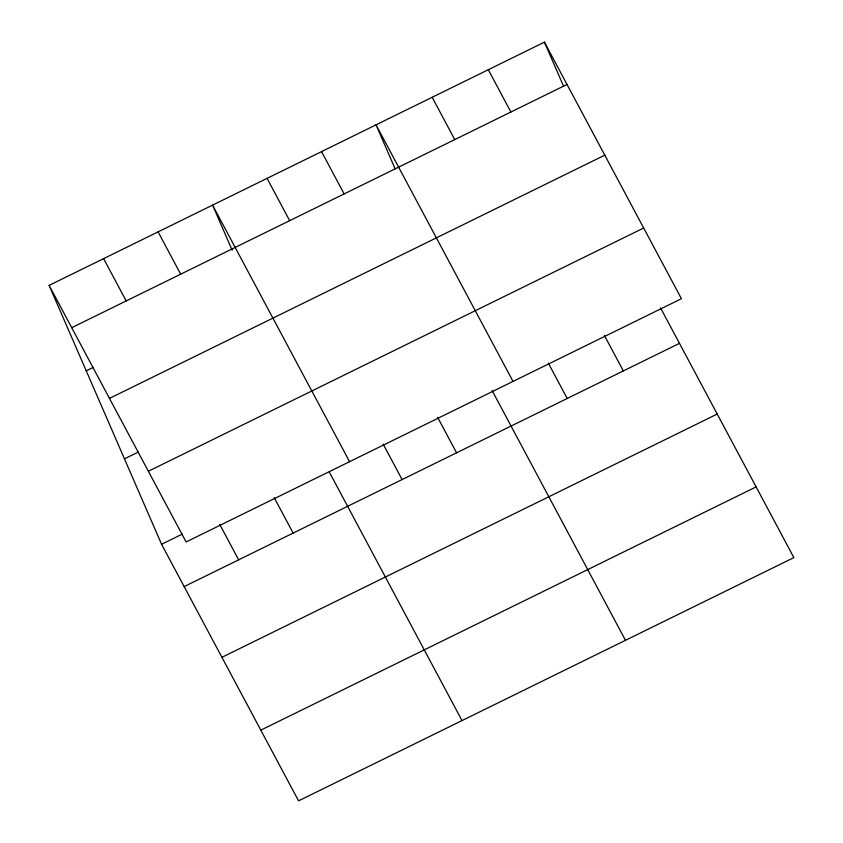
<?xml version="1.0" encoding="UTF-8"?>
<svg xmlns="http://www.w3.org/2000/svg" width="843" height="843" viewBox="0 0 843 843"><rect width="100%" height="100%" fill="white"/><g stroke="black" fill="none" stroke-linecap="round" stroke-linejoin="round"><path stroke-width="1.26" d="M49.126 285.387L544.43 42.15L681.429 298.717L186.124 541.954L49.126 285.387L161.571 544.283L298.57 800.85L793.874 557.613L660.543 307.906M71.718 327.695L567.023 84.458M86.228 370.825L93.183 367.4M109.464 398.402L604.779 155.165M124.458 458.845L138.368 452.017M148.368 471.248L643.673 228.01M161.571 544.283L182.436 534.03M184.164 586.591L679.469 343.354M221.909 657.298L717.224 414.061M260.814 730.143L756.118 486.906M488.297 69.716L510.89 112.024M604.41 335.472L623.335 370.92M432.164 97.282L454.756 139.59M548.277 363.038L567.202 398.486M513.029 381.426L376.031 124.848L395.093 168.758M492.133 390.604L625.474 640.311M321.541 151.603L344.134 193.911M437.654 417.359L456.579 452.807M267.062 178.358L289.655 220.666M383.165 444.113L402.1 479.562M349.571 461.69L212.573 205.123L232.162 250.213M329.297 472.017L462.017 720.586M158.094 231.878L180.687 274.186M274.196 497.623L293.132 533.071M103.605 258.632L126.197 300.94M219.717 524.388L238.643 559.826M544.43 42.15L563.503 86.049"/></g></svg>
